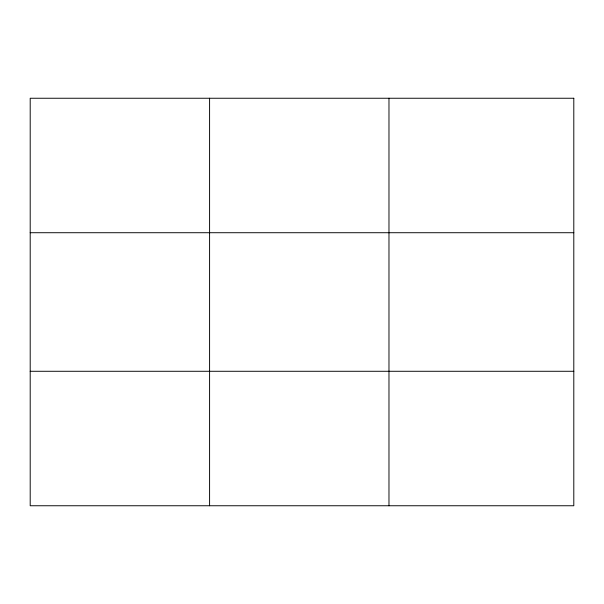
<?xml version="1.0" encoding="UTF-8"?>
<svg xmlns="http://www.w3.org/2000/svg" width="604" height="604" viewBox="0 0 604 604"><rect width="100%" height="100%" fill="white"/><g stroke="black" fill="none" stroke-linecap="round" stroke-linejoin="round"><path stroke-width="0.91" d="M209.588 505.752L209.588 98.248M388.976 505.752L388.976 98.248M30.2 232.721L573.8 232.721M30.2 371.279L573.8 371.279M573.8 98.248L573.8 505.752L30.2 505.752L30.2 98.248L573.8 98.248"/></g></svg>
